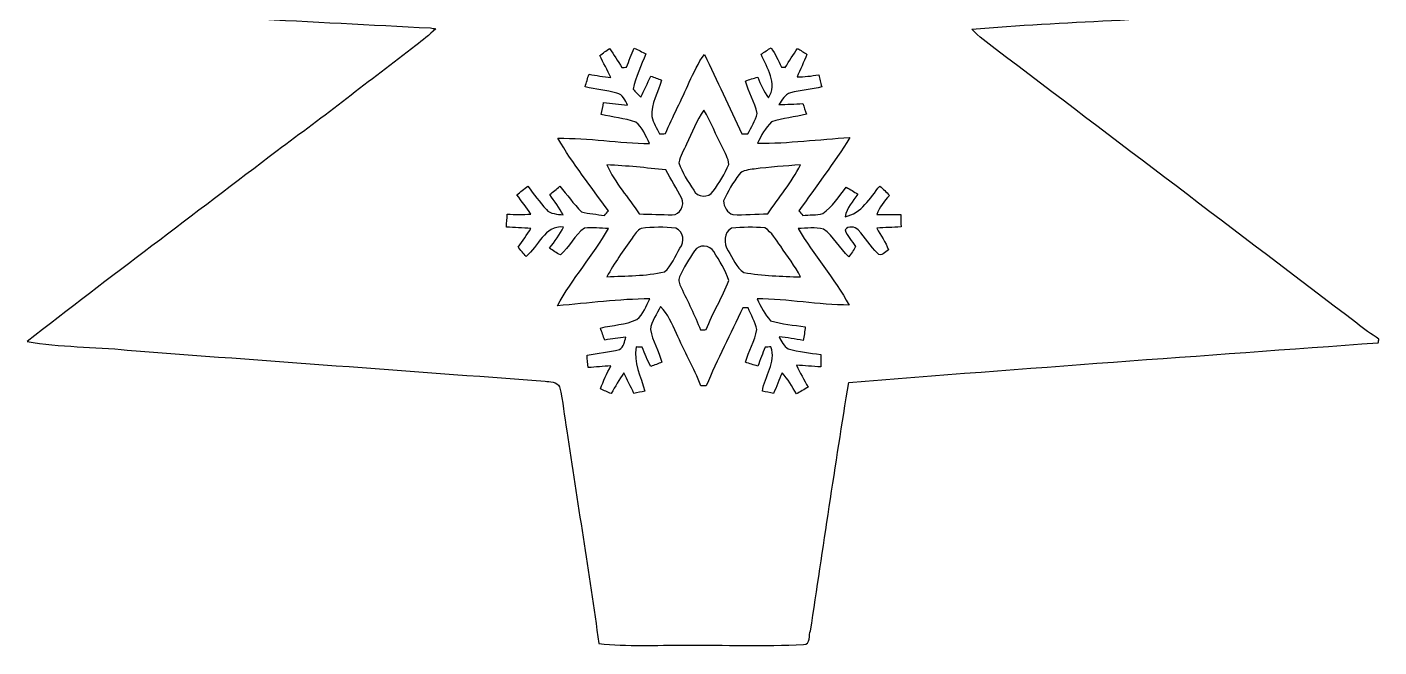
# Model space of a CAD drawing. Header units: centimetres. Extents: x -13.9 to 14, y -15.5 to 15.6.
# Drawn here: x -13.94 to 14.02, y -15.5 to -2.67 of the extents above; entities that cross this region are included whole.
import ezdxf

# ---------------------------------------------------------------- set-up
doc = ezdxf.new("R2010")
doc.units = ezdxf.units.CM
doc.header["$MEASUREMENT"] = 0
doc.layers.add('Layer 1', color=7, linetype='Continuous')

msp = doc.modelspace()

# ---------------------------------------------------------------- linework, layer by layer
at = {"layer": 'Layer 1', "color": 251}
for points, knots in [([(-1.04881, 14.41873), (-0.66287, 14.78633), (-0.32667, 15.20366), (0.0762, 15.55291), (0.0762, 15.55291), (0.49918, 15.06326), (0.96837, 14.61735), (1.40864, 14.14392), (1.40864, 14.14392), (2.16535, 13.38333), (2.89877, 12.60016), (3.64102, 11.82546), (3.64102, 11.82546), (5.38515, 10.04147), (7.09436, 8.22396), (8.84096, 6.44207), (8.84096, 6.44207), (9.15776, 6.10588), (9.48796, 5.78167), (9.78076, 5.42396), (9.78076, 5.42396), (9.5504, 5.39362), (9.31651, 5.39468), (9.08473, 5.38515), (9.08473, 5.38515), (7.67256, 5.3527), (6.26145, 5.3019), (4.84999, 5.25145), (4.84999, 5.25145), (4.26261, 5.22993), (3.67277, 5.23487), (3.08822, 5.16678), (3.08822, 5.16678), (3.47557, 4.84576), (3.90772, 4.58188), (4.29507, 4.25979), (4.29507, 4.25979), (7.07425, 2.20804), (9.84391, 0.14252), (12.61992, -1.91417), (12.61992, -1.91417), (12.77479, -2.02248), (12.93424, -2.13043), (13.05913, -2.27471), (13.05913, -2.27471), (12.50244, -2.36291), (11.93729, -2.34103), (11.37708, -2.3809), (11.37708, -2.3809), (9.45162, -2.50613), (7.52157, -2.56081), (5.59858, -2.71498), (5.59858, -2.71498), (5.7404, -2.87267), (5.91608, -2.99544), (6.0833, -3.12491), (6.0833, -3.12491), (8.57814, -5.01544), (11.07122, -6.9088), (13.56289, -8.80392), (13.56289, -8.80392), (13.70859, -8.92281), (13.86311, -9.02899), (14.02115, -9.13201), (14.02115, -9.13201), (14.01727, -9.1507), (14.01022, -9.1881), (14.00669, -9.20679), (14.00669, -9.20679), (10.35509, -9.47561), (6.70207, -9.73243), (3.05259, -10.02912), (3.05259, -10.02912), (2.77424, -11.74009), (2.52448, -13.45565), (2.26342, -15.16944), (2.26342, -15.16944), (2.22215, -15.24388), (2.26801, -15.4626), (2.12019, -15.44955), (2.12019, -15.44955), (1.30281, -15.50141), (0.48295, -15.45414), (-0.33514, -15.46966), (-0.33514, -15.46966), (-0.92851, -15.45872), (-1.52647, -15.50388), (-2.11667, -15.43015), (-2.11667, -15.43015), (-2.30964, -13.95942), (-2.56681, -12.49786), (-2.77848, -11.0296), (-2.77848, -11.0296), (-2.82928, -10.72586), (-2.85644, -10.41859), (-2.93017, -10.11978), (-2.93017, -10.11978), (-2.97215, -10.00407), (-3.13725, -10.01818), (-3.22827, -10.00548), (-3.22827, -10.00548), (-6.10799, -9.78253), (-8.98948, -9.5825), (-11.86921, -9.35919), (-11.86921, -9.35919), (-12.55924, -9.28864), (-13.2588, -9.30169), (-13.94284, -9.18069), (-13.94284, -9.18069), (-12.23045, -7.84966), (-10.4902, -6.55532), (-8.77006, -5.23452), (-8.77006, -5.23452), (-7.80168, -4.52543), (-6.85694, -3.78495), (-5.90233, -3.05788), (-5.90233, -3.05788), (-5.7598, -2.94781), (-5.62081, -2.83351), (-5.48958, -2.71004), (-5.48958, -2.71004), (-5.52591, -2.70298), (-5.56225, -2.69699), (-5.59858, -2.6924), (-5.59858, -2.6924), (-8.06097, -2.56258), (-10.52477, -2.44228), (-12.98575, -2.29059), (-12.98575, -2.29059), (-12.67531, -2.02071), (-12.34052, -1.78153), (-12.00926, -1.53846), (-12.00926, -1.53846), (-9.26253, 0.5013), (-6.51757, 2.54353), (-3.76484, 4.57553), (-3.76484, 4.57553), (-3.51331, 4.77273), (-3.21769, 4.92619), (-3.0159, 5.17913), (-3.0159, 5.17913), (-5.22252, 5.30613), (-7.43373, 5.32906), (-9.64001, 5.46488), (-9.64001, 5.46488), (-9.4421, 5.72629), (-9.19515, 5.94607), (-8.97114, 6.18419), (-8.97114, 6.18419), (-7.24994, 7.99042), (-5.50051, 9.76947), (-3.78319, 11.57958), (-3.78319, 11.57958), (-2.85891, 12.51338), (-1.95721, 13.46941), (-1.04881, 14.41873), (-1.04881, 14.41873), (-1.04881, 14.41873), (-1.04881, 14.41873), (-1.04881, 14.41873)], [0, 0, 0, 0, 0.02439024, 0.02439024, 0.02439024, 0.02439024, 0.04878049, 0.04878049, 0.04878049, 0.04878049, 0.07317073, 0.07317073, 0.07317073, 0.07317073, 0.09756098, 0.09756098, 0.09756098, 0.09756098, 0.12195122, 0.12195122, 0.12195122, 0.12195122, 0.14634146, 0.14634146, 0.14634146, 0.14634146, 0.17073171, 0.17073171, 0.17073171, 0.17073171, 0.19512195, 0.19512195, 0.19512195, 0.19512195, 0.2195122, 0.2195122, 0.2195122, 0.2195122, 0.24390244, 0.24390244, 0.24390244, 0.24390244, 0.26829268, 0.26829268, 0.26829268, 0.26829268, 0.29268293, 0.29268293, 0.29268293, 0.29268293, 0.31707317, 0.31707317, 0.31707317, 0.31707317, 0.34146341, 0.34146341, 0.34146341, 0.34146341, 0.36585366, 0.36585366, 0.36585366, 0.36585366, 0.3902439, 0.3902439, 0.3902439, 0.3902439, 0.41463415, 0.41463415, 0.41463415, 0.41463415, 0.43902439, 0.43902439, 0.43902439, 0.43902439, 0.46341463, 0.46341463, 0.46341463, 0.46341463, 0.48780488, 0.48780488, 0.48780488, 0.48780488, 0.51219512, 0.51219512, 0.51219512, 0.51219512, 0.53658537, 0.53658537, 0.53658537, 0.53658537, 0.56097561, 0.56097561, 0.56097561, 0.56097561, 0.58536585, 0.58536585, 0.58536585, 0.58536585, 0.6097561, 0.6097561, 0.6097561, 0.6097561, 0.63414634, 0.63414634, 0.63414634, 0.63414634, 0.65853659, 0.65853659, 0.65853659, 0.65853659, 0.68292683, 0.68292683, 0.68292683, 0.68292683, 0.70731707, 0.70731707, 0.70731707, 0.70731707, 0.73170732, 0.73170732, 0.73170732, 0.73170732, 0.75609756, 0.75609756, 0.75609756, 0.75609756, 0.7804878, 0.7804878, 0.7804878, 0.7804878, 0.80487805, 0.80487805, 0.80487805, 0.80487805, 0.82926829, 0.82926829, 0.82926829, 0.82926829, 0.85365854, 0.85365854, 0.85365854, 0.85365854, 0.87804878, 0.87804878, 0.87804878, 0.87804878, 0.90243902, 0.90243902, 0.90243902, 0.90243902, 0.92682927, 0.92682927, 0.92682927, 0.92682927, 0.95121951, 0.95121951, 0.95121951, 0.95121951, 1, 1, 1, 1]), ([(-2.09726, -3.26461), (-2.01859, -3.41524), (-1.94028, -3.56588), (-1.86655, -3.71969), (-1.86655, -3.71969), (-2.01824, -3.70099), (-2.16853, -3.67736), (-2.3181, -3.64984), (-2.3181, -3.64984), (-2.34738, -3.73521), (-2.37419, -3.82164), (-2.39889, -3.90878), (-2.39889, -3.90878), (-2.18369, -3.97016), (-1.95827, -3.98357), (-1.74131, -4.03895), (-1.74131, -4.03895), (-1.62101, -4.06859), (-1.57163, -4.19453), (-1.51977, -4.29331), (-1.51977, -4.29331), (-1.68593, -4.27567), (-1.85032, -4.25203), (-2.01648, -4.23863), (-2.01648, -4.23863), (-2.03271, -4.31906), (-2.04964, -4.39984), (-2.06693, -4.48028), (-2.06693, -4.48028), (-1.83162, -4.54589), (-1.58397, -4.55895), (-1.3529, -4.63938), (-1.3529, -4.63938), (-1.20756, -4.74627), (-1.14759, -4.92901), (-1.06539, -5.08353), (-1.06539, -5.08353), (-1.69863, -5.07859), (-2.32622, -4.96464), (-2.96016, -4.97593), (-2.96016, -4.97593), (-2.65642, -5.50333), (-2.27295, -5.98276), (-1.91805, -6.47665), (-1.91805, -6.47665), (-1.94486, -6.50875), (-1.97097, -6.54085), (-1.99708, -6.57366), (-1.99708, -6.57366), (-2.15724, -6.54756), (-2.32198, -6.54191), (-2.47721, -6.49464), (-2.47721, -6.49464), (-2.64054, -6.33307), (-2.77248, -6.14433), (-2.921, -5.97006), (-2.921, -5.97006), (-2.99191, -6.0258), (-3.06141, -6.08295), (-3.12914, -6.14221), (-3.12914, -6.14221), (-3.03389, -6.27909), (-2.93123, -6.41385), (-2.85468, -6.56343), (-2.85468, -6.56343), (-2.97321, -6.54085), (-3.1175, -6.54861), (-3.20111, -6.44878), (-3.20111, -6.44878), (-3.34433, -6.30096), (-3.45616, -6.12634), (-3.58599, -5.96759), (-3.58599, -5.96759), (-3.66148, -6.0258), (-3.73592, -6.08612), (-3.80824, -6.14821), (-3.80824, -6.14821), (-3.71263, -6.28015), (-3.6128, -6.40856), (-3.52249, -6.54473), (-3.52249, -6.54473), (-3.68406, -6.55743), (-3.84704, -6.54932), (-4.00861, -6.54897), (-4.00861, -6.54897), (-4.01532, -6.63751), (-4.02273, -6.72359), (-4.02766, -6.81426), (-4.02766, -6.81426), (-3.85904, -6.82554), (-3.69111, -6.83225), (-3.52178, -6.84318), (-3.52178, -6.84318), (-3.60221, -6.97548), (-3.69464, -7.10001), (-3.78425, -7.2263), (-3.78425, -7.2263), (-3.74368, -7.27463), (-3.66183, -7.37164), (-3.62126, -7.42033), (-3.62126, -7.42033), (-3.36021, -7.21431), (-3.24344, -6.77827), (-2.84586, -6.81214), (-2.84586, -6.81214), (-2.92029, -6.97159), (-3.02966, -7.10988), (-3.13549, -7.24923), (-3.13549, -7.24923), (-3.06211, -7.29721), (-2.99156, -7.35154), (-2.91183, -7.39105), (-2.91183, -7.39105), (-2.71674, -7.23194), (-2.62431, -6.97548), (-2.41018, -6.83613), (-2.41018, -6.83613), (-2.2479, -6.80967), (-2.08209, -6.84177), (-1.9177, -6.84213), (-1.9177, -6.84213), (-2.2285, -7.40163), (-2.67194, -7.87682), (-2.96968, -8.44374), (-2.96968, -8.44374), (-2.33468, -8.38341), (-1.69827, -8.30756), (-1.06045, -8.29663), (-1.06045, -8.29663), (-1.14159, -8.44268), (-1.19239, -8.61695), (-1.3268, -8.72631), (-1.3268, -8.72631), (-1.5621, -8.8392), (-1.83127, -8.83744), (-2.08104, -8.90341), (-2.08104, -8.90341), (-2.05387, -8.98631), (-2.02424, -9.06921), (-1.99355, -9.15141), (-1.99355, -9.15141), (-1.8475, -9.12954), (-1.70145, -9.10555), (-1.55434, -9.0932), (-1.55434, -9.0932), (-1.58715, -9.18034), (-1.59808, -9.29675), (-1.68875, -9.34579), (-1.68875, -9.34579), (-1.90782, -9.404), (-2.13572, -9.41599), (-2.35726, -9.46432), (-2.35726, -9.46432), (-2.3555, -9.54758), (-2.34562, -9.63648), (-2.33398, -9.72114), (-2.33398, -9.72114), (-2.17981, -9.70844), (-2.0253, -9.6961), (-1.87043, -9.68728), (-1.87043, -9.68728), (-1.94275, -9.84532), (-2.02706, -9.99807), (-2.08209, -10.16388), (-2.08209, -10.16388), (-2.00801, -10.19563), (-1.93393, -10.22844), (-1.85914, -10.25984), (-1.85914, -10.25984), (-1.77588, -10.11484), (-1.69863, -9.96562), (-1.59703, -9.83227), (-1.59703, -9.83227), (-1.52753, -9.97268), (-1.45909, -10.11449), (-1.38959, -10.2556), (-1.38959, -10.2556), (-1.3148, -10.24079), (-1.24001, -10.22456), (-1.16487, -10.20833), (-1.16487, -10.20833), (-1.24707, -9.90917), (-1.40335, -9.61496), (-1.34303, -9.29499), (-1.34303, -9.29499), (-1.31198, -9.29569), (-1.24989, -9.29746), (-1.21885, -9.29816), (-1.21885, -9.29816), (-1.16664, -9.43434), (-1.11054, -9.5691), (-1.04211, -9.69857), (-1.04211, -9.69857), (-0.96449, -9.66999), (-0.88759, -9.64071), (-0.81033, -9.61072), (-0.81033, -9.61072), (-0.87383, -9.37966), (-1.00683, -9.17081), (-1.04881, -8.93445), (-1.04881, -8.93445), (-1.03011, -8.75771), (-0.91123, -8.61166), (-0.83679, -8.45538), (-0.83679, -8.45538), (-0.68263, -8.61095), (-0.60396, -8.81909), (-0.51012, -9.01277), (-0.51012, -9.01277), (-0.35066, -9.38036), (-0.14958, -9.72891), (-0.00282, -10.10214), (-0.00282, -10.10214), (0.03351, -10.10179), (0.07056, -10.10179), (0.1076, -10.10214), (0.1076, -10.10214), (0.32879, -9.54828), (0.61666, -9.02511), (0.86289, -8.48289), (0.86289, -8.48289), (0.88971, -8.4836), (0.94333, -8.48501), (0.97014, -8.48536), (0.97014, -8.48536), (1.03223, -8.63459), (1.11831, -8.77711), (1.15323, -8.93551), (1.15323, -8.93551), (1.11407, -9.17222), (0.97861, -9.38071), (0.91581, -9.61143), (0.91581, -9.61143), (1.00083, -9.63895), (1.0862, -9.66576), (1.17228, -9.69116), (1.17228, -9.69116), (1.22343, -9.56028), (1.27317, -9.42869), (1.32186, -9.29675), (1.32186, -9.29675), (1.3522, -9.2964), (1.41287, -9.29499), (1.44321, -9.29428), (1.44321, -9.29428), (1.55928, -9.61355), (1.31339, -9.90036), (1.26859, -10.20868), (1.26859, -10.20868), (1.34514, -10.22491), (1.42169, -10.24114), (1.49895, -10.25666), (1.49895, -10.25666), (1.55928, -10.11626), (1.61537, -9.97303), (1.67464, -9.83297), (1.67464, -9.83297), (1.80093, -9.9568), (1.88348, -10.11414), (1.97132, -10.26548), (1.97132, -10.26548), (2.05352, -10.22138), (2.13431, -10.17446), (2.21368, -10.12543), (2.21368, -10.12543), (2.13007, -9.9755), (2.04188, -9.82874), (1.97062, -9.67317), (1.97062, -9.67317), (2.1396, -9.6774), (2.30681, -9.69998), (2.47579, -9.70915), (2.47579, -9.70915), (2.47474, -9.62272), (2.47403, -9.53735), (2.47333, -9.45268), (2.47333, -9.45268), (2.24931, -9.41634), (2.02283, -9.39341), (1.8034, -9.33379), (1.8034, -9.33379), (1.70921, -9.28158), (1.66617, -9.17293), (1.61184, -9.08579), (1.61184, -9.08579), (1.77976, -9.10237), (1.94627, -9.13201), (2.11349, -9.15846), (2.11349, -9.15846), (2.13007, -9.06604), (2.14454, -8.97361), (2.153, -8.88048), (2.153, -8.88048), (1.91488, -8.83885), (1.66864, -8.82509), (1.43827, -8.75242), (1.43827, -8.75242), (1.31763, -8.62154), (1.23578, -8.45855), (1.15746, -8.30016), (1.15746, -8.30016), (1.79352, -8.2991), (2.42464, -8.42927), (3.06211, -8.42645), (3.06211, -8.42645), (2.75519, -7.87082), (2.33116, -7.39105), (2.00731, -6.84636), (2.00731, -6.84636), (2.18158, -6.83366), (2.36185, -6.81708), (2.53259, -6.85341), (2.53259, -6.85341), (2.74391, -7.00581), (2.86667, -7.2517), (3.054, -7.43162), (3.054, -7.43162), (3.10374, -7.36247), (3.15983, -7.29615), (3.19052, -7.21607), (3.19052, -7.21607), (3.13302, -7.09366), (3.01131, -7.00722), (2.98132, -6.87141), (2.98132, -6.87141), (3.03424, -6.78709), (3.18699, -6.79803), (3.25155, -6.87317), (3.25155, -6.87317), (3.39125, -7.02769), (3.50097, -7.20972), (3.64984, -7.35683), (3.64984, -7.35683), (3.72533, -7.43938), (3.81282, -7.33107), (3.8735, -7.28204), (3.8735, -7.28204), (3.82058, -7.12011), (3.71299, -6.98465), (3.63502, -6.83472), (3.63502, -6.83472), (3.80153, -6.82625), (3.96734, -6.81814), (4.13491, -6.81073), (4.13491, -6.81073), (4.1335, -6.72465), (4.13209, -6.63963), (4.13138, -6.55496), (4.13138, -6.55496), (3.96487, -6.5532), (3.79906, -6.55532), (3.63291, -6.55426), (3.63291, -6.55426), (3.68547, -6.40151), (3.7906, -6.27697), (3.89467, -6.15668), (3.89467, -6.15668), (3.83152, -6.08965), (3.76555, -6.0258), (3.69711, -5.96441), (3.69711, -5.96441), (3.49179, -6.21101), (3.31929, -6.53168), (2.97956, -6.59871), (2.97956, -6.59871), (3.00778, -6.41667), (3.14078, -6.2805), (3.24132, -6.13445), (3.24132, -6.13445), (3.16406, -6.08224), (3.08469, -6.03391), (3.00249, -5.99052), (3.00249, -5.99052), (2.84586, -6.17432), (2.72097, -6.39692), (2.51672, -6.53274), (2.51672, -6.53274), (2.38407, -6.57719), (2.23802, -6.55355), (2.10185, -6.5719), (2.10185, -6.5719), (2.07574, -6.54015), (2.04999, -6.5084), (2.02459, -6.47735), (2.02459, -6.47735), (2.37561, -5.97359), (2.75378, -5.48675), (3.0734, -4.96217), (3.0734, -4.96217), (2.4384, -4.99533), (1.80587, -5.08141), (1.16946, -5.07929), (1.16946, -5.07929), (1.2379, -4.91702), (1.33174, -4.76038), (1.45768, -4.63797), (1.45768, -4.63797), (1.69122, -4.55612), (1.94028, -4.53743), (2.17911, -4.47463), (2.17911, -4.47463), (2.15371, -4.40126), (2.12831, -4.32823), (2.10185, -4.25556), (2.10185, -4.25556), (1.93816, -4.26685), (1.77447, -4.27567), (1.61078, -4.27743), (1.61078, -4.27743), (1.67358, -4.185), (1.72826, -4.06682), (1.84644, -4.03684), (1.84644, -4.03684), (2.05952, -3.97616), (2.28388, -3.96804), (2.49908, -3.91407), (2.49908, -3.91407), (2.46204, -3.81459), (2.45957, -3.75179), (2.4317, -3.6643), (2.4317, -3.6643), (2.28318, -3.68476), (2.13466, -3.70769), (1.98437, -3.70734), (1.98437, -3.70734), (2.05176, -3.55141), (2.12513, -3.39796), (2.18687, -3.23956), (2.18687, -3.23956), (2.12302, -3.19793), (2.05916, -3.15701), (1.99496, -3.11679), (1.99496, -3.11679), (1.905, -3.24414), (1.82316, -3.37679), (1.74025, -3.50873), (1.74025, -3.50873), (1.7205, -3.50696), (1.68099, -3.50379), (1.66123, -3.50203), (1.66123, -3.50203), (1.59456, -3.36515), (1.53353, -3.22686), (1.44815, -3.10092), (1.44815, -3.10092), (1.37901, -3.14572), (1.30986, -3.19088), (1.24142, -3.23674), (1.24142, -3.23674), (1.36278, -3.51649), (1.58644, -3.84034), (1.39136, -4.14091), (1.39136, -4.14091), (1.29822, -4.00756), (1.23261, -3.85833), (1.17052, -3.70946), (1.17052, -3.70946), (1.08514, -3.73451), (1.00048, -3.76167), (0.91652, -3.7913), (0.91652, -3.7913), (0.9846, -4.0192), (1.11125, -4.2291), (1.15711, -4.46334), (1.15711, -4.46334), (1.12571, -4.61504), (1.03152, -4.74592), (0.96908, -4.88703), (0.96908, -4.88703), (0.92569, -4.88456), (0.88265, -4.88244), (0.83996, -4.88068), (0.83996, -4.88068), (0.59302, -4.32894), (0.32914, -3.78531), (0.06914, -3.23991), (0.06914, -3.23991), (-0.06456, -3.41383), (-0.15064, -3.61774), (-0.24448, -3.81459), (-0.24448, -3.81459), (-0.40393, -4.17195), (-0.58067, -4.52085), (-0.73766, -4.87962), (-0.73766, -4.87962), (-0.77893, -4.88139), (-0.81986, -4.88386), (-0.86078, -4.88632), (-0.86078, -4.88632), (-0.91511, -4.76673), (-0.98989, -4.6542), (-1.02059, -4.52579), (-1.02059, -4.52579), (-1.04069, -4.25485), (-0.88053, -4.02308), (-0.81598, -3.77014), (-0.81598, -3.77014), (-0.89112, -3.74297), (-0.96661, -3.71581), (-1.0414, -3.68864), (-1.0414, -3.68864), (-1.11125, -3.83469), (-1.17828, -3.9818), (-1.24813, -4.12785), (-1.24813, -4.12785), (-1.30175, -4.07141), (-1.35467, -4.01391), (-1.40723, -3.95676), (-1.40723, -3.95676), (-1.35043, -3.70381), (-1.24319, -3.4671), (-1.14053, -3.23039), (-1.14053, -3.23039), (-1.22061, -3.18841), (-1.30104, -3.14713), (-1.38289, -3.10833), (-1.38289, -3.10833), (-1.43863, -3.24062), (-1.4926, -3.37291), (-1.54446, -3.50696), (-1.54446, -3.50696), (-1.5681, -3.50732), (-1.61502, -3.50838), (-1.6383, -3.50908), (-1.6383, -3.50908), (-1.72367, -3.37785), (-1.80587, -3.24485), (-1.89265, -3.11467), (-1.89265, -3.11467), (-1.96144, -3.16371), (-2.02988, -3.21381), (-2.09726, -3.26461)], [0, 0, 0, 0, 0.00746269, 0.00746269, 0.00746269, 0.00746269, 0.01492537, 0.01492537, 0.01492537, 0.01492537, 0.02238806, 0.02238806, 0.02238806, 0.02238806, 0.02985075, 0.02985075, 0.02985075, 0.02985075, 0.03731343, 0.03731343, 0.03731343, 0.03731343, 0.04477612, 0.04477612, 0.04477612, 0.04477612, 0.05223881, 0.05223881, 0.05223881, 0.05223881, 0.05970149, 0.05970149, 0.05970149, 0.05970149, 0.06716418, 0.06716418, 0.06716418, 0.06716418, 0.07462687, 0.07462687, 0.07462687, 0.07462687, 0.08208955, 0.08208955, 0.08208955, 0.08208955, 0.08955224, 0.08955224, 0.08955224, 0.08955224, 0.09701493, 0.09701493, 0.09701493, 0.09701493, 0.10447761, 0.10447761, 0.10447761, 0.10447761, 0.1119403, 0.1119403, 0.1119403, 0.1119403, 0.11940299, 0.11940299, 0.11940299, 0.11940299, 0.12686567, 0.12686567, 0.12686567, 0.12686567, 0.13432836, 0.13432836, 0.13432836, 0.13432836, 0.14179104, 0.14179104, 0.14179104, 0.14179104, 0.14925373, 0.14925373, 0.14925373, 0.14925373, 0.15671642, 0.15671642, 0.15671642, 0.15671642, 0.1641791, 0.1641791, 0.1641791, 0.1641791, 0.17164179, 0.17164179, 0.17164179, 0.17164179, 0.17910448, 0.17910448, 0.17910448, 0.17910448, 0.18656716, 0.18656716, 0.18656716, 0.18656716, 0.19402985, 0.19402985, 0.19402985, 0.19402985, 0.20149254, 0.20149254, 0.20149254, 0.20149254, 0.20895522, 0.20895522, 0.20895522, 0.20895522, 0.21641791, 0.21641791, 0.21641791, 0.21641791, 0.2238806, 0.2238806, 0.2238806, 0.2238806, 0.23134328, 0.23134328, 0.23134328, 0.23134328, 0.23880597, 0.23880597, 0.23880597, 0.23880597, 0.24626866, 0.24626866, 0.24626866, 0.24626866, 0.25373134, 0.25373134, 0.25373134, 0.25373134, 0.26119403, 0.26119403, 0.26119403, 0.26119403, 0.26865672, 0.26865672, 0.26865672, 0.26865672, 0.2761194, 0.2761194, 0.2761194, 0.2761194, 0.28358209, 0.28358209, 0.28358209, 0.28358209, 0.29104478, 0.29104478, 0.29104478, 0.29104478, 0.29850746, 0.29850746, 0.29850746, 0.29850746, 0.30597015, 0.30597015, 0.30597015, 0.30597015, 0.31343284, 0.31343284, 0.31343284, 0.31343284, 0.32089552, 0.32089552, 0.32089552, 0.32089552, 0.32835821, 0.32835821, 0.32835821, 0.32835821, 0.3358209, 0.3358209, 0.3358209, 0.3358209, 0.34328358, 0.34328358, 0.34328358, 0.34328358, 0.35074627, 0.35074627, 0.35074627, 0.35074627, 0.35820896, 0.35820896, 0.35820896, 0.35820896, 0.36567164, 0.36567164, 0.36567164, 0.36567164, 0.37313433, 0.37313433, 0.37313433, 0.37313433, 0.38059701, 0.38059701, 0.38059701, 0.38059701, 0.3880597, 0.3880597, 0.3880597, 0.3880597, 0.39552239, 0.39552239, 0.39552239, 0.39552239, 0.40298507, 0.40298507, 0.40298507, 0.40298507, 0.41044776, 0.41044776, 0.41044776, 0.41044776, 0.41791045, 0.41791045, 0.41791045, 0.41791045, 0.42537313, 0.42537313, 0.42537313, 0.42537313, 0.43283582, 0.43283582, 0.43283582, 0.43283582, 0.44029851, 0.44029851, 0.44029851, 0.44029851, 0.44776119, 0.44776119, 0.44776119, 0.44776119, 0.45522388, 0.45522388, 0.45522388, 0.45522388, 0.46268657, 0.46268657, 0.46268657, 0.46268657, 0.47014925, 0.47014925, 0.47014925, 0.47014925, 0.47761194, 0.47761194, 0.47761194, 0.47761194, 0.48507463, 0.48507463, 0.48507463, 0.48507463, 0.49253731, 0.49253731, 0.49253731, 0.49253731, 0.5, 0.5, 0.5, 0.5, 0.50746269, 0.50746269, 0.50746269, 0.50746269, 0.51492537, 0.51492537, 0.51492537, 0.51492537, 0.52238806, 0.52238806, 0.52238806, 0.52238806, 0.52985075, 0.52985075, 0.52985075, 0.52985075, 0.53731343, 0.53731343, 0.53731343, 0.53731343, 0.54477612, 0.54477612, 0.54477612, 0.54477612, 0.55223881, 0.55223881, 0.55223881, 0.55223881, 0.55970149, 0.55970149, 0.55970149, 0.55970149, 0.56716418, 0.56716418, 0.56716418, 0.56716418, 0.57462687, 0.57462687, 0.57462687, 0.57462687, 0.58208955, 0.58208955, 0.58208955, 0.58208955, 0.58955224, 0.58955224, 0.58955224, 0.58955224, 0.59701493, 0.59701493, 0.59701493, 0.59701493, 0.60447761, 0.60447761, 0.60447761, 0.60447761, 0.6119403, 0.6119403, 0.6119403, 0.6119403, 0.61940299, 0.61940299, 0.61940299, 0.61940299, 0.62686567, 0.62686567, 0.62686567, 0.62686567, 0.63432836, 0.63432836, 0.63432836, 0.63432836, 0.64179104, 0.64179104, 0.64179104, 0.64179104, 0.64925373, 0.64925373, 0.64925373, 0.64925373, 0.65671642, 0.65671642, 0.65671642, 0.65671642, 0.6641791, 0.6641791, 0.6641791, 0.6641791, 0.67164179, 0.67164179, 0.67164179, 0.67164179, 0.67910448, 0.67910448, 0.67910448, 0.67910448, 0.68656716, 0.68656716, 0.68656716, 0.68656716, 0.69402985, 0.69402985, 0.69402985, 0.69402985, 0.70149254, 0.70149254, 0.70149254, 0.70149254, 0.70895522, 0.70895522, 0.70895522, 0.70895522, 0.71641791, 0.71641791, 0.71641791, 0.71641791, 0.7238806, 0.7238806, 0.7238806, 0.7238806, 0.73134328, 0.73134328, 0.73134328, 0.73134328, 0.73880597, 0.73880597, 0.73880597, 0.73880597, 0.74626866, 0.74626866, 0.74626866, 0.74626866, 0.75373134, 0.75373134, 0.75373134, 0.75373134, 0.76119403, 0.76119403, 0.76119403, 0.76119403, 0.76865672, 0.76865672, 0.76865672, 0.76865672, 0.7761194, 0.7761194, 0.7761194, 0.7761194, 0.78358209, 0.78358209, 0.78358209, 0.78358209, 0.79104478, 0.79104478, 0.79104478, 0.79104478, 0.79850746, 0.79850746, 0.79850746, 0.79850746, 0.80597015, 0.80597015, 0.80597015, 0.80597015, 0.81343284, 0.81343284, 0.81343284, 0.81343284, 0.82089552, 0.82089552, 0.82089552, 0.82089552, 0.82835821, 0.82835821, 0.82835821, 0.82835821, 0.8358209, 0.8358209, 0.8358209, 0.8358209, 0.84328358, 0.84328358, 0.84328358, 0.84328358, 0.85074627, 0.85074627, 0.85074627, 0.85074627, 0.85820896, 0.85820896, 0.85820896, 0.85820896, 0.86567164, 0.86567164, 0.86567164, 0.86567164, 0.87313433, 0.87313433, 0.87313433, 0.87313433, 0.88059701, 0.88059701, 0.88059701, 0.88059701, 0.8880597, 0.8880597, 0.8880597, 0.8880597, 0.89552239, 0.89552239, 0.89552239, 0.89552239, 0.90298507, 0.90298507, 0.90298507, 0.90298507, 0.91044776, 0.91044776, 0.91044776, 0.91044776, 0.91791045, 0.91791045, 0.91791045, 0.91791045, 0.92537313, 0.92537313, 0.92537313, 0.92537313, 0.93283582, 0.93283582, 0.93283582, 0.93283582, 0.94029851, 0.94029851, 0.94029851, 0.94029851, 0.94776119, 0.94776119, 0.94776119, 0.94776119, 0.95522388, 0.95522388, 0.95522388, 0.95522388, 0.96268657, 0.96268657, 0.96268657, 0.96268657, 0.97014925, 0.97014925, 0.97014925, 0.97014925, 0.97761194, 0.97761194, 0.97761194, 0.97761194, 0.98507463, 0.98507463, 0.98507463, 0.98507463, 1, 1, 1, 1]), ([(-0.30198, -5.09623), (-0.18203, -4.86163), (-0.09737, -4.60834), (0.05327, -4.39067), (0.05327, -4.39067), (0.21131, -4.63444), (0.30621, -4.91137), (0.44168, -5.16749), (0.44168, -5.16749), (0.49001, -5.28038), (0.56938, -5.38868), (0.57044, -5.51498), (0.57044, -5.51498), (0.49036, -5.71324), (0.375, -5.8988), (0.25012, -6.07272), (0.25012, -6.07272), (0.1584, -6.21383), (-0.08431, -6.20607), (-0.15346, -6.04696), (-0.15346, -6.04696), (-0.26988, -5.86846), (-0.39864, -5.68819), (-0.45755, -5.48146), (-0.45755, -5.48146), (-0.44344, -5.34176), (-0.35278, -5.22323), (-0.30198, -5.09623)], [0, 0, 0, 0, 0.125, 0.125, 0.125, 0.125, 0.25, 0.25, 0.25, 0.25, 0.375, 0.375, 0.375, 0.375, 0.5, 0.5, 0.5, 0.5, 0.625, 0.625, 0.625, 0.625, 0.75, 0.75, 0.75, 0.75, 1, 1, 1, 1]), ([(-1.94733, -5.52697), (-1.53988, -5.54531), (-1.13418, -5.58624), (-0.72884, -5.6321), (-0.72884, -5.6321), (-0.62442, -5.83036), (-0.49706, -6.01627), (-0.40076, -6.21912), (-0.40076, -6.21912), (-0.33161, -6.35494), (-0.43462, -6.56625), (-0.59584, -6.55884), (-0.59584, -6.55884), (-0.82374, -6.55567), (-1.05093, -6.54932), (-1.27811, -6.53944), (-1.27811, -6.53944), (-1.50354, -6.2043), (-1.78223, -5.89915), (-1.94733, -5.52697)], [0, 0, 0, 0, 0.16666667, 0.16666667, 0.16666667, 0.16666667, 0.33333333, 0.33333333, 0.33333333, 0.33333333, 0.5, 0.5, 0.5, 0.5, 0.66666667, 0.66666667, 0.66666667, 0.66666667, 1, 1, 1, 1]), ([(1.0989, -5.61164), (1.41676, -5.57213), (1.73708, -5.54778), (2.0574, -5.52732), (2.0574, -5.52732), (1.86761, -5.88645), (1.60972, -6.2043), (1.37795, -6.53662), (1.37795, -6.53662), (1.13806, -6.54297), (0.89782, -6.56484), (0.65864, -6.55567), (0.65864, -6.55567), (0.5401, -6.52427), (0.46461, -6.38775), (0.4639, -6.27168), (0.4639, -6.27168), (0.55457, -6.08083), (0.65828, -5.89245), (0.78811, -5.72523), (0.78811, -5.72523), (0.86007, -5.62822), (0.98884, -5.63069), (1.0989, -5.61164)], [0, 0, 0, 0, 0.14285714, 0.14285714, 0.14285714, 0.14285714, 0.28571429, 0.28571429, 0.28571429, 0.28571429, 0.42857143, 0.42857143, 0.42857143, 0.42857143, 0.57142857, 0.57142857, 0.57142857, 0.57142857, 0.71428571, 0.71428571, 0.71428571, 0.71428571, 1, 1, 1, 1]), ([(-1.2386, -6.84001), (-1.00118, -6.81355), (-0.75883, -6.80614), (-0.52141, -6.83789), (-0.52141, -6.83789), (-0.3556, -6.89928), (-0.34008, -7.12152), (-0.4385, -7.25099), (-0.4385, -7.25099), (-0.54645, -7.4108), (-0.60431, -7.61788), (-0.75883, -7.741), (-0.75883, -7.741), (-1.14723, -7.82779), (-1.55222, -7.82214), (-1.9491, -7.84154), (-1.9491, -7.84154), (-1.80023, -7.55791), (-1.60408, -7.30462), (-1.42628, -7.03968), (-1.42628, -7.03968), (-1.37301, -6.9663), (-1.32327, -6.88128), (-1.2386, -6.84001)], [0, 0, 0, 0, 0.14285714, 0.14285714, 0.14285714, 0.14285714, 0.28571429, 0.28571429, 0.28571429, 0.28571429, 0.42857143, 0.42857143, 0.42857143, 0.42857143, 0.57142857, 0.57142857, 0.57142857, 0.57142857, 0.71428571, 0.71428571, 0.71428571, 0.71428571, 1, 1, 1, 1]), ([(0.63006, -6.8386), (0.85901, -6.81355), (1.08832, -6.81073), (1.31798, -6.83048), (1.31798, -6.83048), (1.46473, -6.91938), (1.54623, -7.07743), (1.64712, -7.21042), (1.64712, -7.21042), (1.78682, -7.41856), (1.94098, -7.61965), (2.05599, -7.84366), (2.05599, -7.84366), (1.66582, -7.83414), (1.27106, -7.82179), (0.88653, -7.7537), (0.88653, -7.7537), (0.72778, -7.65492), (0.65652, -7.45525), (0.55774, -7.30215), (0.55774, -7.30215), (0.46919, -7.15998), (0.45755, -6.91691), (0.63006, -6.8386)], [0, 0, 0, 0, 0.14285714, 0.14285714, 0.14285714, 0.14285714, 0.28571429, 0.28571429, 0.28571429, 0.28571429, 0.42857143, 0.42857143, 0.42857143, 0.42857143, 0.57142857, 0.57142857, 0.57142857, 0.57142857, 0.71428571, 0.71428571, 0.71428571, 0.71428571, 1, 1, 1, 1]), ([(-0.13511, -7.30462), (-0.04904, -7.16386), (0.1838, -7.18114), (0.26176, -7.32155), (0.26176, -7.32155), (0.37924, -7.5124), (0.50624, -7.70431), (0.57397, -7.92021), (0.57397, -7.92021), (0.44379, -8.26876), (0.23248, -8.58379), (0.10724, -8.93621), (0.10724, -8.93621), (0.06738, -8.93833), (0.02752, -8.94045), (-0.01199, -8.94292), (-0.01199, -8.94292), (-0.13123, -8.64306), (-0.27517, -8.35378), (-0.41416, -8.06274), (-0.41416, -8.06274), (-0.44556, -7.995), (-0.48225, -7.91704), (-0.44626, -7.84366), (-0.44626, -7.84366), (-0.36548, -7.6521), (-0.25294, -7.47501), (-0.13511, -7.30462)], [0, 0, 0, 0, 0.125, 0.125, 0.125, 0.125, 0.25, 0.25, 0.25, 0.25, 0.375, 0.375, 0.375, 0.375, 0.5, 0.5, 0.5, 0.5, 0.625, 0.625, 0.625, 0.625, 0.75, 0.75, 0.75, 0.75, 1, 1, 1, 1])]:
    msp.add_open_spline(points, degree=3, knots=knots, dxfattribs=at)

doc.saveas('drawing.dxf')
